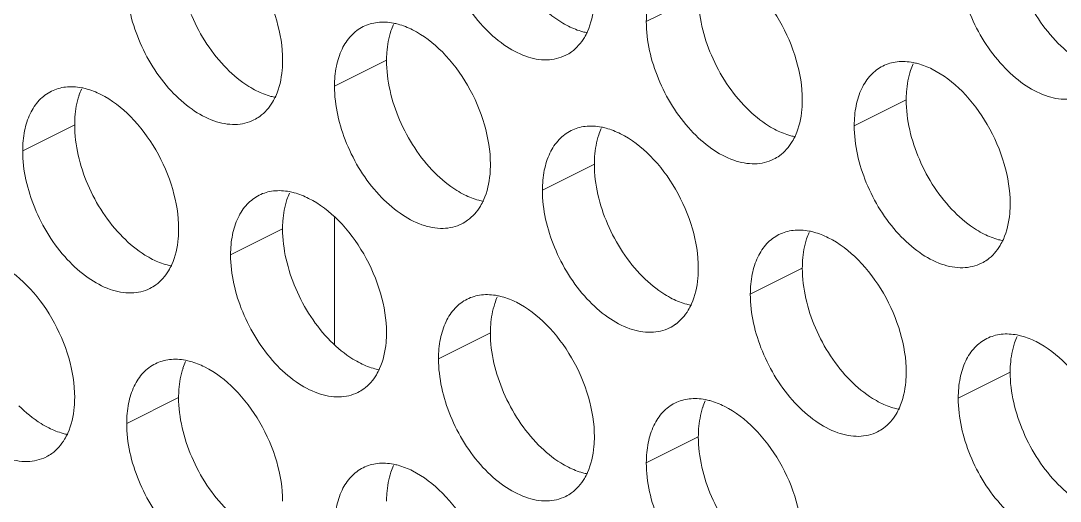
# Model space of a CAD drawing. Header units: millimetres. Extents: x 0 to 2524, y 0 to 1785.
# Drawn here: x 1815.32 to 1826.63, y 804.84 to 810.07 of the extents above; entities that cross this region are included whole.
import ezdxf

# ---------------------------------------------------------------- set-up
doc = ezdxf.new("R2010")
doc.units = ezdxf.units.MM
doc.header["$LTSCALE"] = 0.1
doc.layers.add('标注', color=251, linetype='Continuous', lineweight=9)

msp = doc.modelspace()

# ---------------------------------------------------------------- linework, layer by layer
at = {"layer": '标注'}
for p, q in [((1822.69, 810.346), (1822.124, 810.063)), ((1819.296, 809.643), (1818.73, 809.36)), ((1824.953, 809.214), (1824.387, 808.931)), ((1815.902, 808.94), (1815.336, 808.657)), ((1821.559, 808.511), (1820.993, 808.228)), ((1818.73, 806.555), (1818.73, 807.93)), ((1818.165, 807.808), (1817.599, 807.526)), ((1823.822, 807.38), (1823.256, 807.097)), ((1820.427, 806.677), (1819.862, 806.394)), ((1826.084, 806.249), (1825.519, 805.966)), ((1817.033, 805.974), (1816.468, 805.691)), ((1822.69, 805.546), (1822.124, 805.263))]:
    msp.add_line(p, q, dxfattribs=at)
for centre, radius, start, end in [((1820.041, 809.732), 0.734, 155.8796, 161.7803), ((1821.044, 810.102), 0.453, 296.5256, 305.9034), ((1825.697, 809.303), 0.734, 155.8796, 161.7803), ((1816.646, 809.029), 0.734, 155.8796, 161.7803), ((1817.65, 809.399), 0.453, 296.5256, 305.9034), ((1822.303, 808.6), 0.734, 155.8796, 161.7803), ((1823.307, 808.971), 0.453, 296.5256, 305.9034), ((1818.909, 807.897), 0.734, 155.8796, 161.7803), ((1819.913, 808.268), 0.453, 296.5256, 305.9034), ((1824.566, 807.469), 0.734, 155.8796, 161.7803), ((1825.57, 807.839), 0.453, 296.5256, 305.9034), ((1816.519, 807.565), 0.453, 296.5256, 305.9034), ((1821.172, 806.766), 0.734, 155.8796, 161.7803), ((1822.176, 807.136), 0.453, 296.5256, 305.9034), ((1826.829, 806.338), 0.734, 155.8796, 161.7803), ((1817.778, 806.063), 0.734, 155.8796, 161.7803), ((1818.782, 806.434), 0.453, 296.5256, 305.9034), ((1823.435, 805.635), 0.734, 155.8796, 161.7803), ((1824.439, 806.005), 0.453, 296.5256, 305.9034), ((1815.388, 805.731), 0.453, 296.5256, 305.9034), ((1820.041, 804.932), 0.734, 155.8796, 161.7803), ((1821.044, 805.302), 0.453, 296.5256, 305.9034)]:
    msp.add_arc(centre, radius, start, end, dxfattribs=at)
for points, knots in [([(1826.367, 811.381), (1826.488, 811.32), (1826.718, 811.14), (1826.984, 810.782), (1827.166, 810.363), (1827.216, 810.062), (1827.216, 809.917)], [0, 0, 0, 0, 0.229676, 0.488215, 0.753207, 1, 1, 1, 1]), ([(1821.247, 809.697), (1821.184, 809.665), (1821.034, 809.631), (1820.797, 809.679), (1820.558, 809.81), (1820.25, 810.087), (1819.964, 810.55), (1819.862, 810.983), (1819.862, 811.194)], [0, 0, 0, 0, 0.090718, 0.191742, 0.308104, 0.439279, 0.725532, 1, 1, 1, 1]), ([(1817.316, 811.106), (1817.437, 811.046), (1817.667, 810.866), (1817.934, 810.507), (1818.115, 810.089), (1818.165, 809.788), (1818.165, 809.643)], [0, 0, 0, 0, 0.229676, 0.488215, 0.753207, 1, 1, 1, 1]), ([(1826.608, 809.827), (1826.447, 809.989), (1826.196, 810.376), (1826.084, 810.827), (1826.084, 811.049)], [0, 0, 0, 0, 0.508684, 1, 1, 1, 1]), ([(1817.557, 809.552), (1817.396, 809.715), (1817.145, 810.102), (1817.033, 810.553), (1817.033, 810.774)], [0, 0, 0, 0, 0.508684, 1, 1, 1, 1]), ([(1826.904, 809.268), (1826.841, 809.237), (1826.691, 809.203), (1826.453, 809.251), (1826.215, 809.381), (1825.907, 809.659), (1825.621, 810.122), (1825.519, 810.554), (1825.519, 810.766)], [0, 0, 0, 0, 0.090718, 0.191742, 0.308104, 0.439279, 0.725532, 1, 1, 1, 1]), ([(1822.124, 810.063), (1822.124, 810.136), (1822.136, 810.275), (1822.195, 810.465), (1822.295, 810.617), (1822.387, 810.687), (1822.436, 810.712)], [0, 0, 0, 0, 0.289235, 0.54966, 0.782932, 1, 1, 1, 1]), ([(1822.973, 810.678), (1823.094, 810.617), (1823.324, 810.437), (1823.59, 810.079), (1823.771, 809.66), (1823.822, 809.359), (1823.822, 809.214)], [0, 0, 0, 0, 0.229676, 0.488215, 0.753207, 1, 1, 1, 1]), ([(1817.853, 808.994), (1817.79, 808.962), (1817.64, 808.928), (1817.402, 808.976), (1817.164, 809.107), (1816.856, 809.384), (1816.57, 809.847), (1816.468, 810.28), (1816.468, 810.491)], [0, 0, 0, 0, 0.090718, 0.191742, 0.308104, 0.439279, 0.725532, 1, 1, 1, 1]), ([(1821.559, 810.346), (1821.559, 810.31), (1821.553, 810.178), (1821.524, 810.045), (1821.484, 809.957)], [0, 0, 0, 0, 0.268874, 1, 1, 1, 1]), ([(1823.214, 809.124), (1823.052, 809.286), (1822.801, 809.674), (1822.69, 810.124), (1822.69, 810.346)], [0, 0, 0, 0, 0.508684, 1, 1, 1, 1]), ([(1821.276, 810.014), (1821.248, 810.028), (1821.13, 810.094), (1821.024, 810.182), (1820.951, 810.255)], [0, 0, 0, 0, 0.235002, 1, 1, 1, 1]), ([(1823.51, 808.565), (1823.447, 808.534), (1823.297, 808.5), (1823.059, 808.548), (1822.821, 808.678), (1822.513, 808.956), (1822.227, 809.419), (1822.124, 809.851), (1822.124, 810.063)], [0, 0, 0, 0, 0.090718, 0.191742, 0.308104, 0.439279, 0.725532, 1, 1, 1, 1]), ([(1818.73, 809.36), (1818.73, 809.433), (1818.742, 809.572), (1818.801, 809.762), (1818.901, 809.914), (1818.993, 809.984), (1819.042, 810.009)], [0, 0, 0, 0, 0.289235, 0.54966, 0.782932, 1, 1, 1, 1]), ([(1819.042, 810.009), (1819.091, 810.033), (1819.201, 810.065), (1819.314, 810.058), (1819.371, 810.047)], [0, 0, 0, 0, 0.482538, 1, 1, 1, 1]), ([(1819.296, 809.643), (1819.296, 809.671), (1819.3, 809.779), (1819.319, 809.886), (1819.343, 809.961)], [0, 0, 0, 0, 0.264225, 1, 1, 1, 1]), ([(1819.371, 810.047), (1819.388, 810.044), (1819.46, 810.027), (1819.529, 810), (1819.579, 809.975)], [0, 0, 0, 0, 0.238696, 1, 1, 1, 1]), ([(1819.579, 809.975), (1819.7, 809.914), (1819.93, 809.734), (1820.196, 809.376), (1820.377, 808.957), (1820.427, 808.656), (1820.427, 808.511)], [0, 0, 0, 0, 0.229676, 0.488215, 0.753207, 1, 1, 1, 1]), ([(1821.484, 809.941), (1821.466, 809.945), (1821.395, 809.961), (1821.326, 809.989), (1821.276, 810.014)], [0, 0, 0, 0, 0.238696, 1, 1, 1, 1]), ([(1821.484, 809.957), (1821.474, 809.934), (1821.431, 809.85), (1821.366, 809.776), (1821.31, 809.735)], [0, 0, 0, 0, 0.265525, 1, 1, 1, 1]), ([(1826.933, 809.585), (1826.904, 809.599), (1826.786, 809.666), (1826.681, 809.753), (1826.608, 809.827)], [0, 0, 0, 0, 0.235002, 1, 1, 1, 1]), ([(1818.165, 809.643), (1818.165, 809.607), (1818.159, 809.475), (1818.13, 809.342), (1818.09, 809.254)], [0, 0, 0, 0, 0.268874, 1, 1, 1, 1]), ([(1819.82, 808.421), (1819.658, 808.583), (1819.407, 808.971), (1819.296, 809.421), (1819.296, 809.643)], [0, 0, 0, 0, 0.508684, 1, 1, 1, 1]), ([(1824.699, 809.58), (1824.747, 809.605), (1824.858, 809.636), (1824.971, 809.629), (1825.028, 809.619)], [0, 0, 0, 0, 0.482538, 1, 1, 1, 1]), ([(1825.028, 809.619), (1825.045, 809.615), (1825.117, 809.599), (1825.186, 809.571), (1825.236, 809.546)], [0, 0, 0, 0, 0.238696, 1, 1, 1, 1]), ([(1817.882, 809.311), (1817.853, 809.325), (1817.735, 809.391), (1817.63, 809.479), (1817.557, 809.552)], [0, 0, 0, 0, 0.235002, 1, 1, 1, 1]), ([(1824.387, 808.931), (1824.387, 809.004), (1824.399, 809.143), (1824.458, 809.333), (1824.558, 809.486), (1824.65, 809.556), (1824.699, 809.58)], [0, 0, 0, 0, 0.289235, 0.54966, 0.782932, 1, 1, 1, 1]), ([(1824.953, 809.214), (1824.953, 809.243), (1824.957, 809.35), (1824.975, 809.458), (1825, 809.533)], [0, 0, 0, 0, 0.264225, 1, 1, 1, 1]), ([(1825.236, 809.546), (1825.356, 809.486), (1825.587, 809.306), (1825.853, 808.948), (1826.034, 808.529), (1826.084, 808.228), (1826.084, 808.083)], [0, 0, 0, 0, 0.229676, 0.488215, 0.753207, 1, 1, 1, 1]), ([(1815.336, 808.657), (1815.336, 808.73), (1815.348, 808.869), (1815.407, 809.059), (1815.507, 809.211), (1815.599, 809.281), (1815.648, 809.306)], [0, 0, 0, 0, 0.289235, 0.54966, 0.782932, 1, 1, 1, 1]), ([(1815.648, 809.306), (1815.696, 809.33), (1815.807, 809.362), (1815.92, 809.355), (1815.977, 809.344)], [0, 0, 0, 0, 0.482538, 1, 1, 1, 1]), ([(1815.977, 809.344), (1815.994, 809.341), (1816.066, 809.324), (1816.135, 809.297), (1816.185, 809.272)], [0, 0, 0, 0, 0.238696, 1, 1, 1, 1]), ([(1816.185, 809.272), (1816.305, 809.212), (1816.536, 809.031), (1816.802, 808.673), (1816.983, 808.254), (1817.033, 807.953), (1817.033, 807.808)], [0, 0, 0, 0, 0.229676, 0.488215, 0.753207, 1, 1, 1, 1]), ([(1818.09, 809.238), (1818.072, 809.242), (1818.001, 809.258), (1817.932, 809.286), (1817.882, 809.311)], [0, 0, 0, 0, 0.238696, 1, 1, 1, 1]), ([(1820.116, 807.862), (1820.053, 807.831), (1819.903, 807.797), (1819.665, 807.845), (1819.427, 807.976), (1819.119, 808.253), (1818.833, 808.716), (1818.73, 809.148), (1818.73, 809.36)], [0, 0, 0, 0, 0.090718, 0.191742, 0.308104, 0.439279, 0.725532, 1, 1, 1, 1]), ([(1815.902, 808.94), (1815.902, 808.968), (1815.906, 809.076), (1815.924, 809.183), (1815.949, 809.258)], [0, 0, 0, 0, 0.264225, 1, 1, 1, 1]), ([(1818.09, 809.254), (1818.08, 809.231), (1818.036, 809.147), (1817.972, 809.073), (1817.916, 809.032)], [0, 0, 0, 0, 0.265525, 1, 1, 1, 1]), ([(1823.822, 809.214), (1823.822, 809.179), (1823.816, 809.046), (1823.787, 808.914), (1823.747, 808.825)], [0, 0, 0, 0, 0.268874, 1, 1, 1, 1]), ([(1825.477, 807.992), (1825.315, 808.155), (1825.064, 808.542), (1824.953, 808.993), (1824.953, 809.214)], [0, 0, 0, 0, 0.508684, 1, 1, 1, 1]), ([(1823.539, 808.882), (1823.51, 808.896), (1823.392, 808.963), (1823.287, 809.05), (1823.214, 809.124)], [0, 0, 0, 0, 0.235002, 1, 1, 1, 1]), ([(1816.426, 807.718), (1816.264, 807.88), (1816.013, 808.268), (1815.902, 808.718), (1815.902, 808.94)], [0, 0, 0, 0, 0.508684, 1, 1, 1, 1]), ([(1825.772, 807.434), (1825.71, 807.403), (1825.56, 807.369), (1825.322, 807.416), (1825.084, 807.547), (1824.776, 807.825), (1824.49, 808.287), (1824.387, 808.72), (1824.387, 808.931)], [0, 0, 0, 0, 0.090718, 0.191742, 0.308104, 0.439279, 0.725532, 1, 1, 1, 1]), ([(1820.993, 808.228), (1820.993, 808.301), (1821.005, 808.44), (1821.064, 808.63), (1821.164, 808.783), (1821.256, 808.853), (1821.305, 808.877)], [0, 0, 0, 0, 0.289235, 0.54966, 0.782932, 1, 1, 1, 1]), ([(1821.305, 808.877), (1821.353, 808.902), (1821.463, 808.933), (1821.577, 808.926), (1821.634, 808.916)], [0, 0, 0, 0, 0.482538, 1, 1, 1, 1]), ([(1821.559, 808.511), (1821.559, 808.54), (1821.562, 808.647), (1821.581, 808.755), (1821.606, 808.83)], [0, 0, 0, 0, 0.264225, 1, 1, 1, 1]), ([(1821.634, 808.916), (1821.651, 808.912), (1821.723, 808.896), (1821.792, 808.868), (1821.842, 808.843)], [0, 0, 0, 0, 0.238696, 1, 1, 1, 1]), ([(1821.842, 808.843), (1821.962, 808.783), (1822.193, 808.603), (1822.459, 808.245), (1822.64, 807.826), (1822.69, 807.525), (1822.69, 807.38)], [0, 0, 0, 0, 0.229676, 0.488215, 0.753207, 1, 1, 1, 1]), ([(1823.746, 808.81), (1823.729, 808.813), (1823.658, 808.83), (1823.589, 808.857), (1823.539, 808.882)], [0, 0, 0, 0, 0.238696, 1, 1, 1, 1]), ([(1823.747, 808.825), (1823.737, 808.802), (1823.693, 808.719), (1823.629, 808.644), (1823.573, 808.604)], [0, 0, 0, 0, 0.265525, 1, 1, 1, 1]), ([(1816.721, 807.159), (1816.659, 807.128), (1816.509, 807.094), (1816.271, 807.142), (1816.033, 807.273), (1815.725, 807.55), (1815.439, 808.013), (1815.336, 808.445), (1815.336, 808.657)], [0, 0, 0, 0, 0.090718, 0.191742, 0.308104, 0.439279, 0.725532, 1, 1, 1, 1]), ([(1820.427, 808.511), (1820.427, 808.476), (1820.422, 808.343), (1820.392, 808.211), (1820.353, 808.122)], [0, 0, 0, 0, 0.268874, 1, 1, 1, 1]), ([(1822.083, 807.289), (1821.921, 807.452), (1821.67, 807.839), (1821.559, 808.29), (1821.559, 808.511)], [0, 0, 0, 0, 0.508684, 1, 1, 1, 1]), ([(1820.145, 808.179), (1820.116, 808.193), (1819.998, 808.26), (1819.893, 808.347), (1819.82, 808.421)], [0, 0, 0, 0, 0.235002, 1, 1, 1, 1]), ([(1817.599, 807.526), (1817.599, 807.598), (1817.611, 807.737), (1817.67, 807.927), (1817.769, 808.08), (1817.862, 808.15), (1817.911, 808.175)], [0, 0, 0, 0, 0.289235, 0.54966, 0.782932, 1, 1, 1, 1]), ([(1817.911, 808.175), (1817.959, 808.199), (1818.069, 808.23), (1818.183, 808.224), (1818.24, 808.213)], [0, 0, 0, 0, 0.482538, 1, 1, 1, 1]), ([(1818.24, 808.213), (1818.257, 808.209), (1818.329, 808.193), (1818.398, 808.165), (1818.448, 808.14)], [0, 0, 0, 0, 0.238696, 1, 1, 1, 1]), ([(1818.448, 808.14), (1818.568, 808.08), (1818.799, 807.9), (1819.065, 807.542), (1819.246, 807.123), (1819.296, 806.822), (1819.296, 806.677)], [0, 0, 0, 0, 0.229676, 0.488215, 0.753207, 1, 1, 1, 1]), ([(1820.352, 808.107), (1820.335, 808.11), (1820.263, 808.127), (1820.195, 808.154), (1820.145, 808.179)], [0, 0, 0, 0, 0.238696, 1, 1, 1, 1]), ([(1822.378, 806.731), (1822.316, 806.7), (1822.166, 806.666), (1821.928, 806.714), (1821.69, 806.844), (1821.382, 807.122), (1821.096, 807.584), (1820.993, 808.017), (1820.993, 808.228)], [0, 0, 0, 0, 0.090718, 0.191742, 0.308104, 0.439279, 0.725532, 1, 1, 1, 1]), ([(1818.165, 807.808), (1818.165, 807.837), (1818.168, 807.944), (1818.187, 808.052), (1818.212, 808.127)], [0, 0, 0, 0, 0.264225, 1, 1, 1, 1]), ([(1820.353, 808.122), (1820.342, 808.1), (1820.299, 808.016), (1820.235, 807.941), (1820.179, 807.901)], [0, 0, 0, 0, 0.265525, 1, 1, 1, 1]), ([(1826.084, 808.083), (1826.084, 808.047), (1826.079, 807.915), (1826.049, 807.782), (1826.01, 807.694)], [0, 0, 0, 0, 0.268874, 1, 1, 1, 1]), ([(1825.801, 807.751), (1825.773, 807.765), (1825.655, 807.831), (1825.55, 807.919), (1825.477, 807.992)], [0, 0, 0, 0, 0.235002, 1, 1, 1, 1]), ([(1817.033, 807.808), (1817.033, 807.773), (1817.028, 807.64), (1816.998, 807.508), (1816.959, 807.419)], [0, 0, 0, 0, 0.268874, 1, 1, 1, 1]), ([(1818.688, 806.586), (1818.527, 806.749), (1818.276, 807.136), (1818.165, 807.587), (1818.165, 807.808)], [0, 0, 0, 0, 0.508684, 1, 1, 1, 1]), ([(1816.75, 807.476), (1816.722, 807.49), (1816.604, 807.557), (1816.499, 807.644), (1816.426, 807.718)], [0, 0, 0, 0, 0.235002, 1, 1, 1, 1]), ([(1823.256, 807.097), (1823.256, 807.17), (1823.268, 807.309), (1823.327, 807.499), (1823.426, 807.651), (1823.519, 807.722), (1823.568, 807.746)], [0, 0, 0, 0, 0.289235, 0.54966, 0.782932, 1, 1, 1, 1]), ([(1823.568, 807.746), (1823.616, 807.77), (1823.726, 807.802), (1823.84, 807.795), (1823.897, 807.784)], [0, 0, 0, 0, 0.482538, 1, 1, 1, 1]), ([(1823.822, 807.38), (1823.822, 807.408), (1823.825, 807.516), (1823.844, 807.623), (1823.869, 807.698)], [0, 0, 0, 0, 0.264225, 1, 1, 1, 1]), ([(1823.897, 807.784), (1823.914, 807.781), (1823.985, 807.764), (1824.054, 807.737), (1824.104, 807.712)], [0, 0, 0, 0, 0.238696, 1, 1, 1, 1]), ([(1824.104, 807.712), (1824.225, 807.652), (1824.456, 807.471), (1824.722, 807.113), (1824.903, 806.695), (1824.953, 806.394), (1824.953, 806.249)], [0, 0, 0, 0, 0.229676, 0.488215, 0.753207, 1, 1, 1, 1]), ([(1826.009, 807.679), (1825.992, 807.682), (1825.92, 807.698), (1825.851, 807.726), (1825.801, 807.751)], [0, 0, 0, 0, 0.238696, 1, 1, 1, 1]), ([(1826.01, 807.694), (1825.999, 807.671), (1825.956, 807.587), (1825.892, 807.513), (1825.836, 807.472)], [0, 0, 0, 0, 0.265525, 1, 1, 1, 1]), ([(1816.958, 807.404), (1816.941, 807.407), (1816.869, 807.424), (1816.8, 807.451), (1816.75, 807.476)], [0, 0, 0, 0, 0.238696, 1, 1, 1, 1]), ([(1818.984, 806.028), (1818.922, 805.997), (1818.772, 805.963), (1818.534, 806.011), (1818.295, 806.141), (1817.988, 806.419), (1817.702, 806.881), (1817.599, 807.314), (1817.599, 807.526)], [0, 0, 0, 0, 0.090718, 0.191742, 0.308104, 0.439279, 0.725532, 1, 1, 1, 1]), ([(1815.053, 807.438), (1815.174, 807.377), (1815.405, 807.197), (1815.671, 806.839), (1815.852, 806.42), (1815.902, 806.119), (1815.902, 805.974)], [0, 0, 0, 0, 0.229676, 0.488215, 0.753207, 1, 1, 1, 1]), ([(1816.959, 807.419), (1816.948, 807.397), (1816.905, 807.313), (1816.841, 807.238), (1816.785, 807.198)], [0, 0, 0, 0, 0.265525, 1, 1, 1, 1]), ([(1822.69, 807.38), (1822.69, 807.344), (1822.684, 807.212), (1822.655, 807.079), (1822.616, 806.991)], [0, 0, 0, 0, 0.268874, 1, 1, 1, 1]), ([(1824.345, 806.158), (1824.184, 806.321), (1823.933, 806.708), (1823.822, 807.158), (1823.822, 807.38)], [0, 0, 0, 0, 0.508684, 1, 1, 1, 1]), ([(1822.407, 807.048), (1822.379, 807.062), (1822.261, 807.129), (1822.155, 807.216), (1822.083, 807.289)], [0, 0, 0, 0, 0.235002, 1, 1, 1, 1]), ([(1819.862, 806.394), (1819.862, 806.467), (1819.874, 806.606), (1819.933, 806.796), (1820.032, 806.948), (1820.125, 807.019), (1820.174, 807.043)], [0, 0, 0, 0, 0.289235, 0.54966, 0.782932, 1, 1, 1, 1]), ([(1820.174, 807.043), (1820.222, 807.067), (1820.332, 807.099), (1820.446, 807.092), (1820.503, 807.081)], [0, 0, 0, 0, 0.482538, 1, 1, 1, 1]), ([(1820.503, 807.081), (1820.52, 807.078), (1820.591, 807.061), (1820.66, 807.034), (1820.71, 807.009)], [0, 0, 0, 0, 0.238696, 1, 1, 1, 1]), ([(1820.71, 807.009), (1820.831, 806.949), (1821.061, 806.768), (1821.328, 806.41), (1821.509, 805.992), (1821.559, 805.691), (1821.559, 805.546)], [0, 0, 0, 0, 0.229676, 0.488215, 0.753207, 1, 1, 1, 1]), ([(1822.615, 806.976), (1822.598, 806.979), (1822.526, 806.996), (1822.457, 807.023), (1822.407, 807.048)], [0, 0, 0, 0, 0.238696, 1, 1, 1, 1]), ([(1824.641, 805.6), (1824.578, 805.568), (1824.428, 805.534), (1824.191, 805.582), (1823.952, 805.713), (1823.644, 805.99), (1823.358, 806.453), (1823.256, 806.885), (1823.256, 807.097)], [0, 0, 0, 0, 0.090718, 0.191742, 0.308104, 0.439279, 0.725532, 1, 1, 1, 1]), ([(1820.427, 806.677), (1820.427, 806.705), (1820.431, 806.813), (1820.45, 806.92), (1820.475, 806.995)], [0, 0, 0, 0, 0.264225, 1, 1, 1, 1]), ([(1822.616, 806.991), (1822.605, 806.968), (1822.562, 806.884), (1822.498, 806.81), (1822.442, 806.769)], [0, 0, 0, 0, 0.265525, 1, 1, 1, 1]), ([(1815.59, 805.325), (1815.527, 805.294), (1815.377, 805.26), (1815.14, 805.308), (1814.901, 805.438), (1814.593, 805.716), (1814.307, 806.179), (1814.205, 806.611), (1814.205, 806.823)], [0, 0, 0, 0, 0.090718, 0.191742, 0.308104, 0.439279, 0.725532, 1, 1, 1, 1]), ([(1819.296, 806.677), (1819.296, 806.641), (1819.29, 806.509), (1819.261, 806.376), (1819.221, 806.288)], [0, 0, 0, 0, 0.268874, 1, 1, 1, 1]), ([(1820.951, 805.455), (1820.79, 805.618), (1820.539, 806.005), (1820.427, 806.455), (1820.427, 806.677)], [0, 0, 0, 0, 0.508684, 1, 1, 1, 1]), ([(1819.013, 806.345), (1818.985, 806.359), (1818.867, 806.426), (1818.761, 806.513), (1818.688, 806.586)], [0, 0, 0, 0, 0.235002, 1, 1, 1, 1]), ([(1825.519, 805.966), (1825.519, 806.039), (1825.531, 806.178), (1825.59, 806.368), (1825.689, 806.52), (1825.782, 806.59), (1825.83, 806.615)], [0, 0, 0, 0, 0.289235, 0.54966, 0.782932, 1, 1, 1, 1]), ([(1825.83, 806.615), (1825.879, 806.639), (1825.989, 806.671), (1826.103, 806.664), (1826.159, 806.653)], [0, 0, 0, 0, 0.482538, 1, 1, 1, 1]), ([(1826.084, 806.249), (1826.084, 806.277), (1826.088, 806.384), (1826.107, 806.492), (1826.132, 806.567)], [0, 0, 0, 0, 0.264225, 1, 1, 1, 1]), ([(1826.159, 806.653), (1826.177, 806.65), (1826.248, 806.633), (1826.317, 806.606), (1826.367, 806.581)], [0, 0, 0, 0, 0.238696, 1, 1, 1, 1]), ([(1826.367, 806.581), (1826.488, 806.52), (1826.718, 806.34), (1826.984, 805.982), (1827.166, 805.563), (1827.216, 805.262), (1827.216, 805.117)], [0, 0, 0, 0, 0.229676, 0.488215, 0.753207, 1, 1, 1, 1]), ([(1816.468, 805.691), (1816.468, 805.764), (1816.48, 805.903), (1816.539, 806.093), (1816.638, 806.245), (1816.731, 806.316), (1816.78, 806.34)], [0, 0, 0, 0, 0.289235, 0.54966, 0.782932, 1, 1, 1, 1]), ([(1816.78, 806.34), (1816.828, 806.364), (1816.938, 806.396), (1817.052, 806.389), (1817.108, 806.378)], [0, 0, 0, 0, 0.482538, 1, 1, 1, 1]), ([(1817.108, 806.378), (1817.126, 806.375), (1817.197, 806.358), (1817.266, 806.331), (1817.316, 806.306)], [0, 0, 0, 0, 0.238696, 1, 1, 1, 1]), ([(1819.221, 806.273), (1819.204, 806.276), (1819.132, 806.293), (1819.063, 806.32), (1819.013, 806.345)], [0, 0, 0, 0, 0.238696, 1, 1, 1, 1]), ([(1821.247, 804.897), (1821.184, 804.865), (1821.034, 804.831), (1820.797, 804.879), (1820.558, 805.01), (1820.25, 805.287), (1819.964, 805.75), (1819.862, 806.183), (1819.862, 806.394)], [0, 0, 0, 0, 0.090718, 0.191742, 0.308104, 0.439279, 0.725532, 1, 1, 1, 1]), ([(1817.033, 805.974), (1817.033, 806.002), (1817.037, 806.11), (1817.056, 806.217), (1817.081, 806.292)], [0, 0, 0, 0, 0.264225, 1, 1, 1, 1]), ([(1817.316, 806.306), (1817.437, 806.246), (1817.667, 806.066), (1817.934, 805.707), (1818.115, 805.289), (1818.165, 804.988), (1818.165, 804.843)], [0, 0, 0, 0, 0.229676, 0.488215, 0.753207, 1, 1, 1, 1]), ([(1819.221, 806.288), (1819.211, 806.265), (1819.168, 806.181), (1819.104, 806.107), (1819.048, 806.066)], [0, 0, 0, 0, 0.265525, 1, 1, 1, 1]), ([(1824.953, 806.249), (1824.953, 806.213), (1824.947, 806.081), (1824.918, 805.948), (1824.878, 805.86)], [0, 0, 0, 0, 0.268874, 1, 1, 1, 1]), ([(1826.608, 805.027), (1826.447, 805.189), (1826.196, 805.576), (1826.084, 806.027), (1826.084, 806.249)], [0, 0, 0, 0, 0.508684, 1, 1, 1, 1]), ([(1824.67, 805.916), (1824.642, 805.931), (1824.524, 805.997), (1824.418, 806.084), (1824.345, 806.158)], [0, 0, 0, 0, 0.235002, 1, 1, 1, 1]), ([(1815.619, 805.642), (1815.591, 805.656), (1815.473, 805.723), (1815.367, 805.81), (1815.294, 805.883)], [0, 0, 0, 0, 0.235002, 1, 1, 1, 1]), ([(1815.902, 805.974), (1815.902, 805.938), (1815.896, 805.806), (1815.867, 805.674), (1815.827, 805.585)], [0, 0, 0, 0, 0.268874, 1, 1, 1, 1]), ([(1817.557, 804.752), (1817.396, 804.915), (1817.145, 805.302), (1817.033, 805.753), (1817.033, 805.974)], [0, 0, 0, 0, 0.508684, 1, 1, 1, 1]), ([(1822.124, 805.263), (1822.124, 805.336), (1822.136, 805.475), (1822.195, 805.665), (1822.295, 805.817), (1822.387, 805.887), (1822.436, 805.912)], [0, 0, 0, 0, 0.289235, 0.54966, 0.782932, 1, 1, 1, 1]), ([(1822.436, 805.912), (1822.485, 805.936), (1822.595, 805.968), (1822.708, 805.961), (1822.765, 805.95)], [0, 0, 0, 0, 0.482538, 1, 1, 1, 1]), ([(1822.765, 805.95), (1822.783, 805.947), (1822.854, 805.93), (1822.923, 805.903), (1822.973, 805.878)], [0, 0, 0, 0, 0.238696, 1, 1, 1, 1]), ([(1822.973, 805.878), (1823.094, 805.817), (1823.324, 805.637), (1823.59, 805.279), (1823.771, 804.86), (1823.822, 804.559), (1823.822, 804.414)], [0, 0, 0, 0, 0.229676, 0.488215, 0.753207, 1, 1, 1, 1]), ([(1824.878, 805.844), (1824.861, 805.848), (1824.789, 805.864), (1824.72, 805.891), (1824.67, 805.916)], [0, 0, 0, 0, 0.238696, 1, 1, 1, 1]), ([(1826.904, 804.468), (1826.841, 804.437), (1826.691, 804.403), (1826.453, 804.451), (1826.215, 804.581), (1825.907, 804.859), (1825.621, 805.322), (1825.519, 805.754), (1825.519, 805.966)], [0, 0, 0, 0, 0.090718, 0.191742, 0.308104, 0.439279, 0.725532, 1, 1, 1, 1]), ([(1822.69, 805.546), (1822.69, 805.574), (1822.694, 805.681), (1822.713, 805.789), (1822.737, 805.864)], [0, 0, 0, 0, 0.264225, 1, 1, 1, 1]), ([(1824.878, 805.86), (1824.868, 805.837), (1824.825, 805.753), (1824.761, 805.679), (1824.704, 805.638)], [0, 0, 0, 0, 0.265525, 1, 1, 1, 1]), ([(1817.853, 804.194), (1817.79, 804.162), (1817.64, 804.128), (1817.402, 804.176), (1817.164, 804.307), (1816.856, 804.584), (1816.57, 805.047), (1816.468, 805.48), (1816.468, 805.691)], [0, 0, 0, 0, 0.090718, 0.191742, 0.308104, 0.439279, 0.725532, 1, 1, 1, 1]), ([(1815.827, 805.57), (1815.81, 805.573), (1815.738, 805.59), (1815.669, 805.617), (1815.619, 805.642)], [0, 0, 0, 0, 0.238696, 1, 1, 1, 1]), ([(1815.827, 805.585), (1815.817, 805.562), (1815.774, 805.478), (1815.71, 805.404), (1815.653, 805.363)], [0, 0, 0, 0, 0.265525, 1, 1, 1, 1]), ([(1821.559, 805.546), (1821.559, 805.51), (1821.553, 805.378), (1821.524, 805.245), (1821.484, 805.157)], [0, 0, 0, 0, 0.268874, 1, 1, 1, 1]), ([(1823.214, 804.324), (1823.052, 804.486), (1822.801, 804.874), (1822.69, 805.324), (1822.69, 805.546)], [0, 0, 0, 0, 0.508684, 1, 1, 1, 1]), ([(1821.276, 805.214), (1821.248, 805.228), (1821.13, 805.294), (1821.024, 805.382), (1820.951, 805.455)], [0, 0, 0, 0, 0.235002, 1, 1, 1, 1]), ([(1818.73, 804.56), (1818.73, 804.633), (1818.742, 804.772), (1818.801, 804.962), (1818.901, 805.114), (1818.993, 805.184), (1819.042, 805.209)], [0, 0, 0, 0, 0.289235, 0.54966, 0.782932, 1, 1, 1, 1]), ([(1819.042, 805.209), (1819.091, 805.233), (1819.201, 805.265), (1819.314, 805.258), (1819.371, 805.247)], [0, 0, 0, 0, 0.482538, 1, 1, 1, 1]), ([(1819.371, 805.247), (1819.388, 805.244), (1819.46, 805.227), (1819.529, 805.2), (1819.579, 805.175)], [0, 0, 0, 0, 0.238696, 1, 1, 1, 1]), ([(1821.484, 805.141), (1821.466, 805.145), (1821.395, 805.161), (1821.326, 805.189), (1821.276, 805.214)], [0, 0, 0, 0, 0.238696, 1, 1, 1, 1]), ([(1823.51, 803.765), (1823.447, 803.734), (1823.297, 803.7), (1823.059, 803.748), (1822.821, 803.878), (1822.513, 804.156), (1822.227, 804.619), (1822.124, 805.051), (1822.124, 805.263)], [0, 0, 0, 0, 0.090718, 0.191742, 0.308104, 0.439279, 0.725532, 1, 1, 1, 1]), ([(1819.296, 804.843), (1819.296, 804.871), (1819.3, 804.979), (1819.319, 805.086), (1819.343, 805.161)], [0, 0, 0, 0, 0.264225, 1, 1, 1, 1]), ([(1819.579, 805.175), (1819.7, 805.114), (1819.93, 804.934), (1820.196, 804.576), (1820.377, 804.157), (1820.427, 803.856), (1820.427, 803.711)], [0, 0, 0, 0, 0.229676, 0.488215, 0.753207, 1, 1, 1, 1]), ([(1821.484, 805.157), (1821.474, 805.134), (1821.431, 805.05), (1821.366, 804.976), (1821.31, 804.935)], [0, 0, 0, 0, 0.265525, 1, 1, 1, 1]), ([(1826.933, 804.785), (1826.904, 804.799), (1826.786, 804.866), (1826.681, 804.953), (1826.608, 805.027)], [0, 0, 0, 0, 0.235002, 1, 1, 1, 1])]:
    msp.add_open_spline(points, degree=3, knots=knots, dxfattribs=at)

doc.saveas('drawing.dxf')
